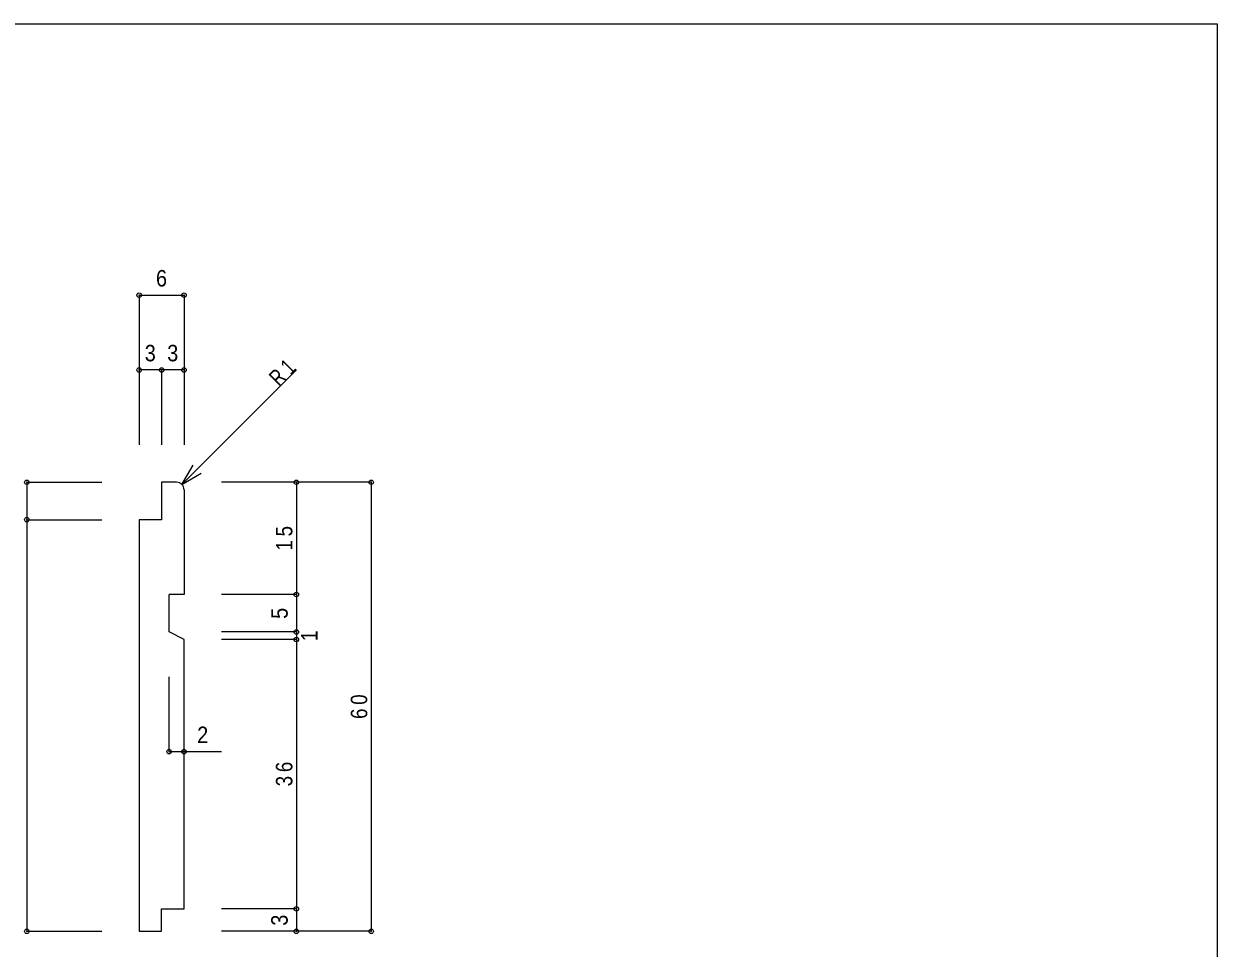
# Model space of a CAD drawing. Units: millimetres on the paper. Extents: x -141 to 141, y -98 to 98.
# Drawn here: x -18.4 to 141, y -26 to 97.5 of the extents above; entities that cross this region are included whole.
import ezdxf
from ezdxf.enums import TextEntityAlignment as Align

# ---------------------------------------------------------------- set-up
doc = ezdxf.new("R2010")
doc.units = ezdxf.units.MM
doc.header["$PDMODE"] = 32
doc.header["$PDSIZE"] = 0.6
for name, color, linetype, lineweight in [('0-0_ＫＢ製品', 2, 'Continuous', 9), ('0-3_寸法', 4, 'Continuous', 9), ('0-4_引出線字', 4, 'Continuous', 9), ('F-0_図面枠', 5, 'Continuous', 9)]:
    doc.layers.add(name, color=color, linetype=linetype, lineweight=lineweight)
doc.styles.add('HGｺﾞｼｯｸM', font='')
doc.styles.get('HGｺﾞｼｯｸM').set_extended_font_data('HGｺﾞｼｯｸM')

msp = doc.modelspace()

# ---------------------------------------------------------------- linework, layer by layer
at = {"layer": '0-0_ＫＢ製品'}
for p, q in [((2, 36.25), (0, 36.25)), ((0, 36.25), (0, 31.25)), ((3, 35.25), (3, 21.25)), ((-3, 31.25), (-3, -23.75)), ((0, 31.25), (-3, 31.25)), ((3, 21.25), (1, 21.25)), ((1, 16.25), (1, 21.25)), ((0, -20.75), (3, -20.75)), ((0, -23.75), (0, -20.75)), ((-3, -23.75), (0, -23.75))]:
    msp.add_line(p, q, dxfattribs=at)
msp.add_lwpolyline([(3, -20.75), (3, 15.25), (1, 16.25)], dxfattribs=at)
msp.add_arc((2, 35.25), 1, 0, 90, dxfattribs=at)
at = {"layer": '0-3_寸法'}
for p, q in [((-3, 61.25), (3, 61.25)), ((-3, 61.25), (-3, 51.25)), ((3, 61.25), (3, 51.25)), ((0, 51.25), (-3, 51.25)), ((-3, 51.25), (-3, 41.25)), ((3, 51.25), (0, 51.25)), ((0, 51.25), (0, 41.25)), ((3, 51.25), (3, 41.25)), ((-18, 36.25), (-18, 31.25)), ((-18, 36.25), (-8, 36.25)), ((18, 36.25), (8, 36.25)), ((18, 36.25), (18, 21.25)), ((28, 36.25), (18, 36.25)), ((28, 36.25), (28, -23.75)), ((-18, 31.25), (-8, 31.25)), ((-18, 31.25), (-18, -23.75)), ((18, 21.25), (8, 21.25)), ((18, 21.25), (18, 16.25)), ((18, 16.25), (8, 16.25)), ((18, 16.25), (18, 15.25)), ((18, 15.25), (8, 15.25)), ((18, 15.25), (18, -20.75)), ((1, 0.25), (1, 10.25)), ((3, 0.25), (3, 10.25)), ((8, 0.25), (1, 0.25)), ((18, -20.75), (8, -20.75)), ((18, -20.75), (18, -23.75)), ((-18, -23.75), (-8, -23.75)), ((18, -23.75), (8, -23.75)), ((28, -23.75), (18, -23.75))]:
    msp.add_line(p, q, dxfattribs=at)
for p in [(-3, 61.25), (3, 61.25), (-3, 51.25), (0, 51.25), (3, 51.25), (-18, 36.25), (18, 36.25), (28, 36.25), (-18, 31.25), (18, 21.25), (18, 16.25), (18, 15.25), (1, 0.25), (3, 0.25), (18, -20.75), (-18, -23.75), (18, -23.75), (28, -23.75)]:
    msp.add_point(p, dxfattribs=at)
at = {"layer": '0-4_引出線字'}
for q in [(18, 51.25), (4.207, 38.555), (5.305, 37.457)]:
    msp.add_line((2.707, 35.957), q, dxfattribs=at)
at = {"layer": 'F-0_図面枠'}
for p, q in [((-141, 97.5), (141, 97.5)), ((141, 97.5), (141, -97.5))]:
    msp.add_line(p, q, dxfattribs=at)

# ---------------------------------------------------------------- texts
at = {"layer": '0-3_寸法', "color": 7, "style": 'HGｺﾞｼｯｸM', "width": 0.9}
for s, p in [('6', (-0.75, 61.75)), ('3', (-2.25, 51.75)), ('3', (0.75, 51.75)), ('2', (4.75, 0.75))]:
    msp.add_text(s, height=2.199, dxfattribs=at).set_placement(p, align=Align.BOTTOM_LEFT)
for s, p in [('5', (17.5, 18)), ('1', (21.5, 15)), ('3', (17.5, -23))]:
    msp.add_text(s, height=2.199, rotation=90, dxfattribs=at).set_placement(p, align=Align.BOTTOM_LEFT)
at = {"layer": '0-3_寸法', "color": 7, "char_height": 2.199, "attachment_point": 7, "rotation": 90, "style": 'HGｺﾞｼｯｸM'}
for s, insert in [('\\T1.36;\\W0.85;15', (17.5, 27.125)), ('\\T1.36;\\W0.85;60', (27.5, 4.625)), ('\\T1.36;\\W0.85;36', (17.5, -4.375))]:
    msp.add_mtext(s, dxfattribs=dict(at, insert=insert))
at = {"layer": '0-4_引出線字', "color": 7, "insert": (15.702, 48.952), "char_height": 2.199, "attachment_point": 7, "rotation": 45, "style": 'HGｺﾞｼｯｸM'}
msp.add_mtext('\\T1.36;\\W0.75;R1', dxfattribs=at)

doc.saveas('drawing.dxf')
